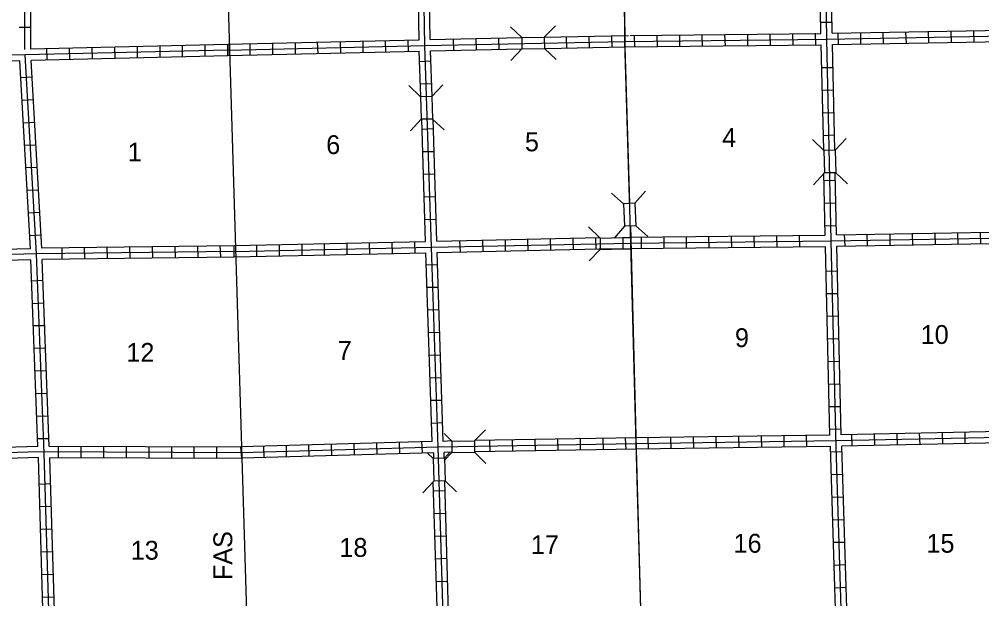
# Model space of a CAD drawing. Extents: x 1640401 to 2170926, y 15777135 to 16153493.
# Drawn here: x 1877118 to 1902645, y 15819812 to 15835187 of the extents above; entities that cross this region are included whole.
import ezdxf

# ---------------------------------------------------------------- set-up
doc = ezdxf.new("R2010")
doc.units = 0
for name, color, linetype in [('L14', 7, 'Continuous'), ('L18', 7, 'Continuous'), ('L21', 7, 'Continuous'), ('L4', 7, 'Continuous'), ('L8', 7, 'Continuous')]:
    doc.layers.add(name, color=color, linetype=linetype)

msp = doc.modelspace()

# ---------------------------------------------------------------- linework, layer by layer
at = {"layer": 'L18'}
for p, q in [((1891041, 15834710), (1891342, 15835016)), ((1890444, 15834699), (1890143, 15834989)), ((1890444, 15834699), (1891041, 15834710)), ((1890444, 15834699), (1890449, 15834398)), ((1891041, 15834710), (1891051, 15834409)), ((1890449, 15834398), (1890159, 15834092)), ((1890449, 15834398), (1891051, 15834409)), ((1891051, 15834409), (1891357, 15834118)), ((1887762, 15833131), (1887450, 15833427)), ((1888058, 15833141), (1888353, 15833448)), ((1888058, 15833141), (1887762, 15833131)), ((1887762, 15833131), (1887778, 15832534)), ((1888058, 15833141), (1888079, 15832540)), ((1887778, 15832534), (1887493, 15832223)), ((1888079, 15832540), (1887778, 15832534)), ((1888079, 15832540), (1888385, 15832249)), ((1898459, 15831705), (1898153, 15832001)), ((1898760, 15831716), (1899050, 15832022)), ((1898760, 15831716), (1898459, 15831705)), ((1898459, 15831705), (1898475, 15831109)), ((1898760, 15831716), (1898776, 15831114)), ((1898475, 15831109), (1898184, 15830797)), ((1898776, 15831114), (1898475, 15831109)), ((1898776, 15831114), (1899082, 15830824)), ((1893142, 15830290), (1892825, 15830575)), ((1893443, 15830306), (1893728, 15830623)), ((1893443, 15830306), (1893142, 15830290)), ((1893142, 15830290), (1893174, 15829694)), ((1893443, 15830306), (1893475, 15829709)), ((1892524, 15829382), (1892218, 15829683)), ((1893174, 15829694), (1892894, 15829377)), ((1893475, 15829709), (1893174, 15829694)), ((1893475, 15829709), (1893792, 15829424)), ((1892524, 15829382), (1893126, 15829393)), ((1893126, 15829393), (1893126, 15829092)), ((1892524, 15829382), (1892524, 15829081)), ((1892524, 15829081), (1892229, 15828780)), ((1892524, 15829081), (1893126, 15829092)), ((1889193, 15824002), (1889483, 15824297)), ((1888591, 15823991), (1888385, 15824197)), ((1888591, 15823991), (1889193, 15824002)), ((1888591, 15823991), (1888591, 15823690)), ((1889193, 15824002), (1889193, 15823701)), ((1888095, 15823532), (1887936, 15823685)), ((1888395, 15823542), (1888095, 15823532)), ((1888095, 15823532), (1888110, 15822935)), ((1888591, 15823690), (1888385, 15823484)), ((1888395, 15823542), (1888543, 15823706)), ((1888395, 15823542), (1888411, 15822940)), ((1888591, 15823690), (1889193, 15823701)), ((1889193, 15823701), (1889494, 15823400)), ((1888110, 15822935), (1887820, 15822624)), ((1888411, 15822940), (1888110, 15822935)), ((1888411, 15822940), (1888718, 15822650))]:
    msp.add_line(p, q, dxfattribs=at)
at = {"layer": 'L4'}
for points in [[(1883153, 15819456), (1882545, 15839652)], [(1893135, 15839746), (1893177, 15834452)], [(1893177, 15834452), (1893304, 15830299)], [(1893326, 15829702), (1893478, 15823781)], [(1893478, 15823781), (1893621, 15818576)]]:
    msp.add_lwpolyline(points, dxfattribs=at)
at = {"layer": 'L8'}
for p, q in [((1898374, 15835106), (1898675, 15835106)), ((1877118, 15834979), (1877416, 15834979)), ((1892841, 15834451), (1892836, 15834752)), ((1893443, 15834456), (1893432, 15834757)), ((1894045, 15834467), (1894034, 15834768)), ((1894642, 15834472), (1894636, 15834773)), ((1895243, 15834483), (1895233, 15834784)), ((1895845, 15834483), (1895835, 15834784)), ((1896442, 15834493), (1896437, 15834789)), ((1897044, 15834498), (1897033, 15834799)), ((1897640, 15834509), (1897635, 15834810)), ((1898242, 15834514), (1898232, 15834815)), ((1898844, 15834525), (1898834, 15834826)), ((1899441, 15834530), (1899436, 15834831)), ((1900043, 15834541), (1900032, 15834842)), ((1900645, 15834551), (1900634, 15834847)), ((1901241, 15834567), (1901236, 15834868)), ((1901843, 15834572), (1901833, 15834873)), ((1902445, 15834583), (1902435, 15834884)), ((1881442, 15834498), (1881442, 15834197)), ((1882044, 15834509), (1882044, 15834208)), ((1882646, 15834224), (1882646, 15834525)), ((1882646, 15834525), (1882646, 15834224)), ((1883242, 15834240), (1883242, 15834541)), ((1883844, 15834250), (1883844, 15834551)), ((1884441, 15834266), (1884441, 15834567)), ((1885043, 15834282), (1885032, 15834583)), ((1885645, 15834298), (1885634, 15834599)), ((1886241, 15834308), (1886236, 15834609)), ((1886843, 15834324), (1886833, 15834625)), ((1887445, 15834340), (1887435, 15834641)), ((1888644, 15834366), (1888633, 15834667)), ((1889246, 15834377), (1889235, 15834673)), ((1889842, 15834393), (1889837, 15834688)), ((1891643, 15834424), (1891632, 15834725)), ((1892244, 15834440), (1892234, 15834741)), ((1877841, 15834414), (1877852, 15834118)), ((1878443, 15834424), (1878454, 15834124)), ((1879045, 15834440), (1879050, 15834139)), ((1879641, 15834456), (1879652, 15834155)), ((1880243, 15834467), (1880243, 15834166)), ((1880845, 15834483), (1880845, 15834182)), ((1888042, 15834076), (1887741, 15834060)), ((1898401, 15833907), (1898702, 15833907)), ((1877160, 15833643), (1877461, 15833659)), ((1888058, 15833474), (1887762, 15833464)), ((1898417, 15833305), (1898718, 15833316)), ((1877192, 15833041), (1877493, 15833057)), ((1898427, 15832708), (1898728, 15832714)), ((1877229, 15832439), (1877524, 15832460)), ((1888100, 15832276), (1887799, 15832265)), ((1898443, 15832107), (1898744, 15832117)), ((1877260, 15831843), (1877561, 15831858)), ((1888116, 15831674), (1887820, 15831668)), ((1877292, 15831251), (1877593, 15831267)), ((1888137, 15831077), (1887836, 15831066)), ((1898469, 15830908), (1898765, 15830919)), ((1877334, 15830649), (1877635, 15830665)), ((1888158, 15830475), (1887862, 15830464)), ((1898475, 15830306), (1898776, 15830317)), ((1877366, 15830047), (1877667, 15830068)), ((1888174, 15829873), (1887878, 15829868)), ((1898491, 15829709), (1898791, 15829715)), ((1877403, 15829451), (1877704, 15829467)), ((1892419, 15829092), (1892408, 15829393)), ((1893617, 15829107), (1893617, 15829408)), ((1894219, 15829118), (1894219, 15829414)), ((1894816, 15829123), (1894816, 15829424)), ((1895418, 15829134), (1895407, 15829435)), ((1896020, 15829139), (1896009, 15829440)), ((1896616, 15829139), (1896611, 15829440)), ((1897218, 15829150), (1897208, 15829451)), ((1897820, 15829160), (1897809, 15829456)), ((1899019, 15829176), (1899008, 15829472)), ((1899615, 15829181), (1899610, 15829482)), ((1900217, 15829192), (1900212, 15829493)), ((1900819, 15829208), (1900808, 15829509)), ((1901416, 15829218), (1901410, 15829514)), ((1902017, 15829224), (1902007, 15829525)), ((1902619, 15829234), (1902609, 15829535)), ((1878258, 15828833), (1878253, 15829134)), ((1878860, 15828843), (1878850, 15829139)), ((1879462, 15828849), (1879451, 15829150)), ((1880059, 15828849), (1880053, 15829150)), ((1880660, 15828859), (1880650, 15829160)), ((1881262, 15828865), (1881252, 15829166)), ((1881859, 15828875), (1881854, 15829176)), ((1882461, 15828880), (1882450, 15829181)), ((1882820, 15828880), (1882820, 15829181)), ((1883417, 15828902), (1883417, 15829197)), ((1884018, 15828907), (1884018, 15829208)), ((1884620, 15828923), (1884620, 15829224)), ((1885217, 15828933), (1885217, 15829234)), ((1885819, 15828949), (1885819, 15829250)), ((1886416, 15828965), (1886410, 15829266)), ((1887017, 15828975), (1887012, 15829276)), ((1887619, 15828991), (1887609, 15829292)), ((1888818, 15829018), (1888807, 15829313)), ((1889420, 15829023), (1889409, 15829324)), ((1890016, 15829039), (1890011, 15829340)), ((1890618, 15829049), (1890608, 15829350)), ((1891220, 15829065), (1891210, 15829366)), ((1891817, 15829076), (1891812, 15829377)), ((1888216, 15828675), (1887920, 15828664)), ((1898517, 15828506), (1898818, 15828516)), ((1877450, 15828247), (1877751, 15828268)), ((1888237, 15828073), (1887936, 15828067)), ((1898533, 15827909), (1898834, 15827914)), ((1877477, 15827650), (1877778, 15827666)), ((1888258, 15827476), (1887957, 15827465)), ((1898549, 15827307), (1898850, 15827318)), ((1877503, 15827059), (1877804, 15827064)), ((1888274, 15826874), (1887978, 15826863)), ((1898570, 15826705), (1898865, 15826716)), ((1877519, 15826457), (1877820, 15826467)), ((1888295, 15826272), (1887994, 15826267)), ((1898575, 15826108), (1898876, 15826114)), ((1877545, 15825860), (1877841, 15825866)), ((1888316, 15825675), (1888015, 15825665)), ((1898591, 15825506), (1898892, 15825517)), ((1877566, 15825258), (1877867, 15825264)), ((1888332, 15825074), (1888036, 15825068)), ((1898607, 15824910), (1898908, 15824915)), ((1877593, 15824656), (1877894, 15824667)), ((1888353, 15824477), (1888058, 15824466)), ((1898628, 15824308), (1898923, 15824318)), ((1877609, 15824060), (1877910, 15824065)), ((1890212, 15823722), (1890201, 15824023)), ((1890808, 15823732), (1890803, 15824033)), ((1891410, 15823748), (1891400, 15824049)), ((1892007, 15823759), (1892002, 15824060)), ((1892609, 15823764), (1892604, 15824065)), ((1893211, 15823775), (1893200, 15824076)), ((1893807, 15823790), (1893802, 15824091)), ((1894409, 15823801), (1894399, 15824097)), ((1895011, 15823806), (1895001, 15824107)), ((1895608, 15823817), (1895602, 15824118)), ((1896210, 15823822), (1896199, 15824123)), ((1896812, 15823833), (1896801, 15824134)), ((1897408, 15823843), (1897403, 15824139)), ((1898010, 15823849), (1898000, 15824150)), ((1899209, 15823864), (1899203, 15824165)), ((1899811, 15823880), (1899800, 15824181)), ((1900407, 15823891), (1900402, 15824192)), ((1901009, 15823907), (1900998, 15824208)), ((1901611, 15823917), (1901600, 15824218)), ((1902208, 15823933), (1902202, 15824223)), ((1878158, 15823563), (1878158, 15823864)), ((1878760, 15823558), (1878760, 15823859)), ((1879362, 15823558), (1879362, 15823859)), ((1879958, 15823558), (1879958, 15823859)), ((1880560, 15823548), (1880560, 15823849)), ((1881162, 15823548), (1881162, 15823849)), ((1881759, 15823548), (1881759, 15823849)), ((1882361, 15823542), (1882361, 15823843)), ((1883021, 15823542), (1882999, 15823843)), ((1883612, 15823558), (1883601, 15823859)), ((1884209, 15823574), (1884203, 15823875)), ((1884810, 15823590), (1884800, 15823891)), ((1885407, 15823606), (1885402, 15823907)), ((1886009, 15823627), (1886004, 15823922)), ((1886611, 15823643), (1886600, 15823938)), ((1887208, 15823658), (1887202, 15823959)), ((1887809, 15823685), (1887799, 15823981)), ((1889610, 15823717), (1889599, 15824018)), ((1898644, 15823706), (1898945, 15823717)), ((1898660, 15823109), (1898960, 15823115)), ((1877651, 15822856), (1877952, 15822866)), ((1888411, 15822676), (1888110, 15822666)), ((1898675, 15822507), (1898976, 15822518)), ((1877667, 15822259), (1877968, 15822265)), ((1888427, 15822074), (1888126, 15822064)), ((1898691, 15821905), (1898992, 15821916)), ((1877683, 15821657), (1877984, 15821668)), ((1888443, 15821473), (1888142, 15821467)), ((1898707, 15821309), (1899008, 15821314)), ((1877704, 15821055), (1877999, 15821066)), ((1888459, 15820876), (1888168, 15820865)), ((1898733, 15820707), (1899034, 15820717)), ((1877720, 15820459), (1878021, 15820464)), ((1888485, 15820274), (1888184, 15820263)), ((1898749, 15820105), (1899050, 15820116)), ((1877741, 15819857), (1878042, 15819867))]:
    msp.add_line(p, q, dxfattribs=at)
for points in [[(1888385, 15818468), (1888227, 15823833), (1888052, 15829139), (1887878, 15834493), (1887783, 15839726), (1887704, 15844990)], [(1893058, 15845159), (1893137, 15839889), (1893174, 15834599), (1893332, 15829250), (1893475, 15823922), (1893617, 15818590)], [(1898945, 15818685), (1898786, 15823849), (1898649, 15829308), (1898533, 15834657), (1898454, 15839900)], [(1877268, 15834382), (1877262, 15839441)], [(1877408, 15839451), (1877419, 15834393)], [(1887720, 15834641), (1887635, 15839573)], [(1888015, 15834652), (1887936, 15839583)], [(1898374, 15834810), (1898332, 15837767)], [(1898675, 15834815), (1898633, 15837793)], [(1882646, 15834366), (1887878, 15834493), (1893174, 15834599), (1898533, 15834657), (1903749, 15834752), (1909061, 15834657), (1914267, 15834731)], [(1891035, 15834715), (1893275, 15834757)], [(1893316, 15834757), (1898374, 15834810)], [(1898675, 15834815), (1903749, 15834910), (1908902, 15834815)], [(1882646, 15834514), (1877419, 15834393)], [(1882646, 15834525), (1887720, 15834641)], [(1888015, 15834652), (1890444, 15834699)], [(1893177, 15834455), (1898385, 15834509)], [(1898454, 15831726), (1898385, 15834509)], [(1898686, 15834514), (1903749, 15834609), (1908908, 15834514)], [(1898749, 15831726), (1898686, 15834514)], [(1882646, 15834366), (1877276, 15834240), (1872176, 15834155), (1866785, 15834118)], [(1877936, 15818315), (1877778, 15823674), (1877577, 15828965), (1877276, 15834240)], [(1882646, 15834224), (1887725, 15834340)], [(1887767, 15833141), (1887725, 15834340)], [(1888026, 15834351), (1890449, 15834398)], [(1888068, 15833147), (1888026, 15834351)], [(1891067, 15834414), (1893177, 15834454)], [(1877134, 15834081), (1872329, 15834007)], [(1877419, 15829097), (1877134, 15834081)], [(1882651, 15834219), (1877434, 15834092)], [(1877720, 15829118), (1877434, 15834092)], [(1887894, 15829292), (1887794, 15832524)], [(1888195, 15829298), (1888095, 15832540)], [(1898491, 15829456), (1898459, 15831109)], [(1898791, 15829467), (1898760, 15831114)], [(1882820, 15829023), (1888052, 15829139), (1893332, 15829250), (1898649, 15829308), (1903876, 15829398), (1909151, 15829377)], [(1888195, 15829298), (1892524, 15829393)], [(1893116, 15829398), (1893333, 15829398)], [(1893333, 15829407), (1898491, 15829456)], [(1898791, 15829467), (1903876, 15829556), (1909008, 15829535)], [(1882820, 15829176), (1877720, 15829118)], [(1882820, 15829181), (1887894, 15829292)], [(1893341, 15829106), (1898501, 15829160)], [(1898617, 15824150), (1898501, 15829160)], [(1898802, 15829166), (1903876, 15829255), (1909024, 15829234)], [(1898918, 15824160), (1898802, 15829166)], [(1882820, 15829023), (1877577, 15828965), (1872229, 15828822), (1866991, 15828632), (1861584, 15828675), (1856342, 15828516), (1851019, 15828474), (1845872, 15828242)], [(1877419, 15829097), (1872366, 15828975)], [(1882820, 15828875), (1877725, 15828817)], [(1882820, 15828880), (1887899, 15828991)], [(1888068, 15823981), (1887899, 15828991)], [(1888200, 15829002), (1892508, 15829092)], [(1888359, 15823981), (1888200, 15829002)], [(1892488, 15829097), (1893341, 15829097)], [(1877424, 15828801), (1872387, 15828675)], [(1877609, 15823849), (1877424, 15828801)], [(1877910, 15823849), (1877725, 15828817)], [(1904019, 15824107), (1898786, 15824002), (1893475, 15823922), (1888227, 15823833), (1883010, 15823685)], [(1893467, 15824078), (1889193, 15824007)], [(1898617, 15824150), (1893467, 15824079)], [(1904019, 15824266), (1898918, 15824160)], [(1877609, 15823849), (1872609, 15823701)], [(1883010, 15823833), (1877910, 15823849)], [(1888068, 15823981), (1882999, 15823843)], [(1888591, 15824002), (1888359, 15823981)], [(1893478, 15823777), (1889209, 15823706)], [(1898633, 15823849), (1893478, 15823783)], [(1898792, 15818685), (1898633, 15823849)], [(1904019, 15823965), (1898934, 15823859)], [(1899092, 15818700), (1898934, 15823859)], [(1883010, 15823685), (1877635, 15823706), (1872287, 15823542), (1867218, 15823373), (1861838, 15823368), (1856569, 15823167)], [(1877625, 15823558), (1872625, 15823400)], [(1877783, 15818315), (1877625, 15823558)], [(1883010, 15823532), (1877926, 15823548)], [(1878084, 15818331), (1877926, 15823548)], [(1888110, 15823685), (1883021, 15823542)], [(1888110, 15823532), (1888110, 15823685)], [(1888110, 15823532), (1888110, 15823674)], [(1888591, 15823701), (1888385, 15823690)], [(1888385, 15823548), (1888385, 15823690)], [(1888237, 15818473), (1888100, 15822909)], [(1888533, 15818484), (1888401, 15822935)]]:
    msp.add_lwpolyline(points, dxfattribs=at)

# ---------------------------------------------------------------- texts
at = {"layer": 'L14'}
for s, p in [('4', (1895761, 15831800)), ('6', (1885259, 15831610)), ('5', (1890529, 15831684)), ('1', (1879995, 15831415)), ('9', (1896099, 15826489)), ('10', (1901025, 15826573)), ('12', (1879958, 15826098)), ('7', (1885565, 15826151)), ('17', (1890687, 15820997)), ('16', (1896062, 15821034)), ('15', (1901178, 15821034)), ('13', (1880074, 15820849)), ('18', (1885608, 15820923))]:
    msp.add_text(s, height=500, rotation=360, dxfattribs=at).set_placement(p)
at = {"layer": 'L21'}
msp.add_text('FAS', height=500, rotation=90, dxfattribs=at).set_placement((1882767, 15820306))

doc.saveas('drawing.dxf')
